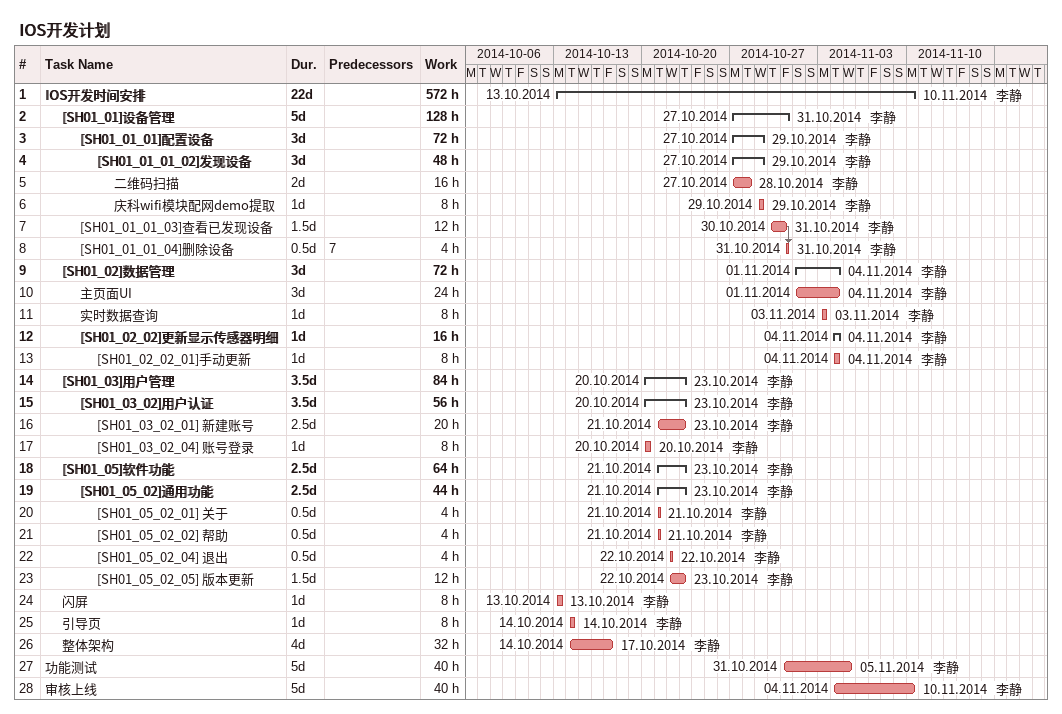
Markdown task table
IOS开发计划

| ID | Level | Task | Duration | Start | Finish | Predecessors | Resources | Work (h) |
|---|---|---|---|---|---|---|---|---|
| 1 | 1 | **IOS开发时间安排** | 22d | 2014-10-13 | 2014-11-10 |  | 李静 | 572 |
| 2 | 2 | **[SH01_01]设备管理** | 5d | 2014-10-27 | 2014-10-31 |  | 李静 | 128 |
| 3 | 3 | **[SH01_01_01]配置设备** | 3d | 2014-10-27 | 2014-10-29 |  | 李静 | 72 |
| 4 | 4 | **[SH01_01_01_02]发现设备** | 3d | 2014-10-27 | 2014-10-29 |  | 李静 | 48 |
| 5 | 5 | 二维码扫描 | 2d | 2014-10-27 | 2014-10-28 |  | 李静 | 16 |
| 6 | 5 | 庆科wifi模块配网demo提取 | 1d | 2014-10-29 | 2014-10-29 |  | 李静 | 8 |
| 7 | 3 | [SH01_01_01_03]查看已发现设备 | 1.5d | 2014-10-30 | 2014-10-31 |  | 李静 | 12 |
| 8 | 3 | [SH01_01_01_04]删除设备 | 0.5d | 2014-10-31 | 2014-10-31 | 7 | 李静 | 4 |
| 9 | 2 | **[SH01_02]数据管理** | 3d | 2014-11-01 | 2014-11-04 |  | 李静 | 72 |
| 10 | 3 | 主页面UI | 3d | 2014-11-01 | 2014-11-04 |  | 李静 | 24 |
| 11 | 3 | 实时数据查询 | 1d | 2014-11-03 | 2014-11-03 |  | 李静 | 8 |
| 12 | 3 | **[SH01_02_02]更新显示传感器明细** | 1d | 2014-11-04 | 2014-11-04 |  | 李静 | 16 |
| 13 | 4 | [SH01_02_02_01]手动更新 | 1d | 2014-11-04 | 2014-11-04 |  | 李静 | 8 |
| 14 | 2 | **[SH01_03]用户管理** | 3.5d | 2014-10-20 | 2014-10-23 |  | 李静 | 84 |
| 15 | 3 | **[SH01_03_02]用户认证** | 3.5d | 2014-10-20 | 2014-10-23 |  | 李静 | 56 |
| 16 | 4 | [SH01_03_02_01] 新建账号 | 2.5d | 2014-10-21 | 2014-10-23 |  | 李静 | 20 |
| 17 | 4 | [SH01_03_02_04] 账号登录 | 1d | 2014-10-20 | 2014-10-20 |  | 李静 | 8 |
| 18 | 2 | **[SH01_05]软件功能** | 2.5d | 2014-10-21 | 2014-10-23 |  | 李静 | 64 |
| 19 | 3 | **[SH01_05_02]通用功能** | 2.5d | 2014-10-21 | 2014-10-23 |  | 李静 | 44 |
| 20 | 4 | [SH01_05_02_01] 关于 | 0.5d | 2014-10-21 | 2014-10-21 |  | 李静 | 4 |
| 21 | 4 | [SH01_05_02_02] 帮助 | 0.5d | 2014-10-21 | 2014-10-21 |  | 李静 | 4 |
| 22 | 4 | [SH01_05_02_04] 退出 | 0.5d | 2014-10-22 | 2014-10-22 |  | 李静 | 4 |
| 23 | 4 | [SH01_05_02_05] 版本更新 | 1.5d | 2014-10-22 | 2014-10-23 |  | 李静 | 12 |
| 24 | 2 | 闪屏 | 1d | 2014-10-13 | 2014-10-13 |  | 李静 | 8 |
| 25 | 2 | 引导页 | 1d | 2014-10-14 | 2014-10-14 |  | 李静 | 8 |
| 26 | 2 | 整体架构 | 4d | 2014-10-14 | 2014-10-17 |  | 李静 | 32 |
| 27 | 1 | 功能测试 | 5d | 2014-10-31 | 2014-11-05 |  | 李静 | 40 |
| 28 | 1 | 审核上线 | 5d | 2014-11-04 | 2014-11-10 |  | 李静 | 40 |
